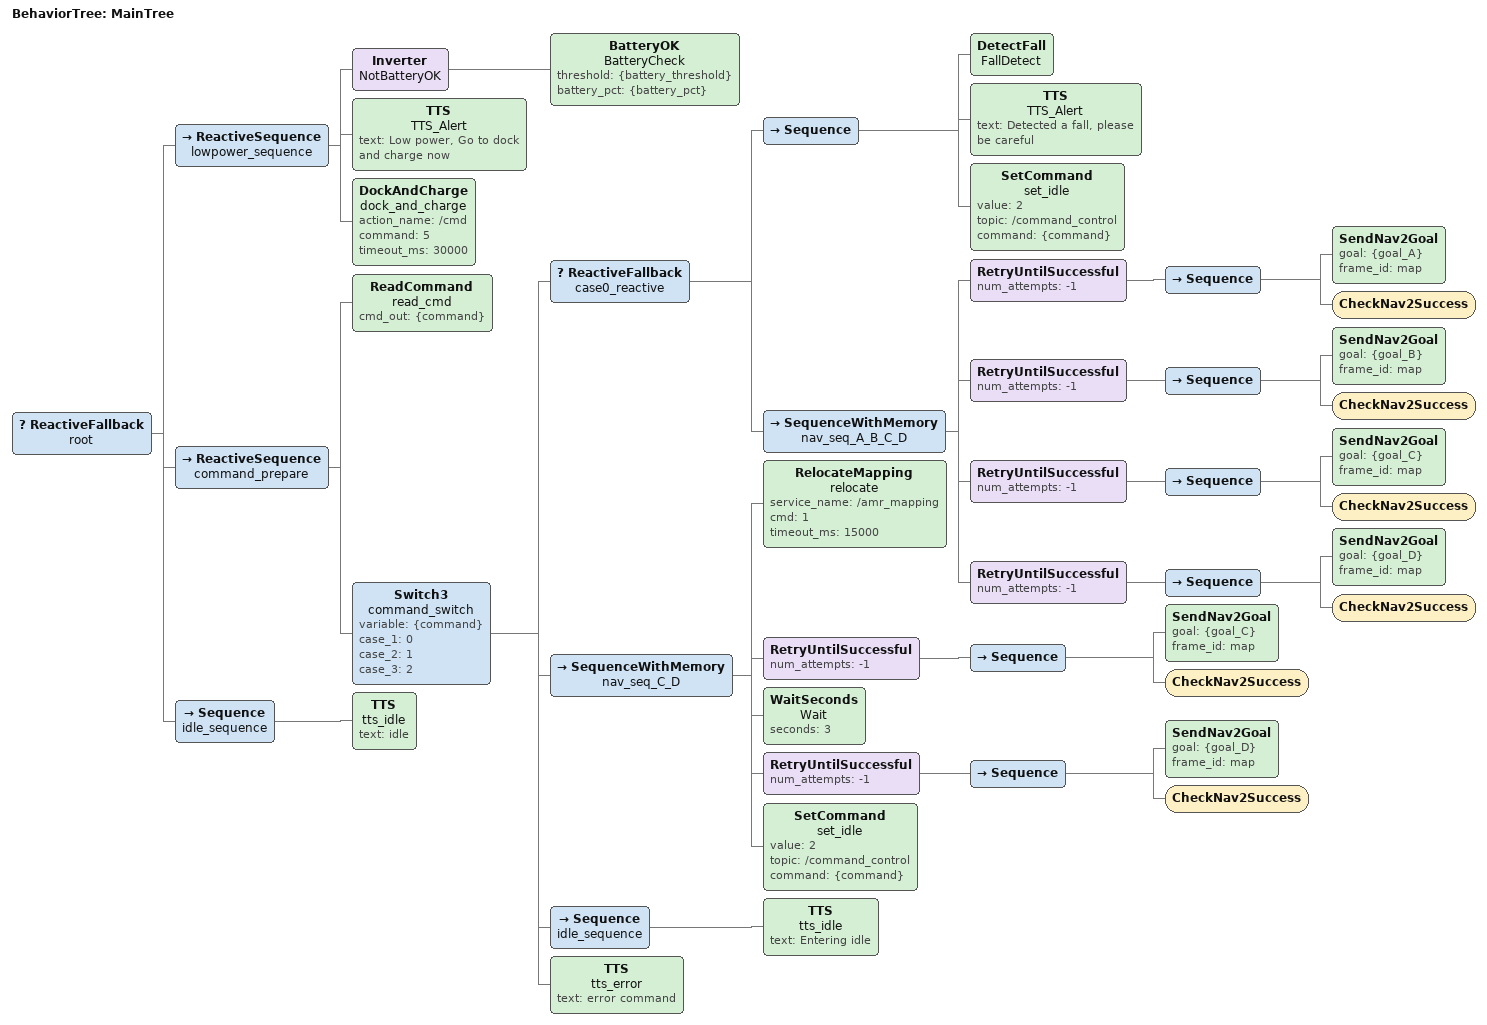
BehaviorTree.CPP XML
<?xml version="1.0" encoding="UTF-8"?>
<root BTCPP_format="4" main_tree_to_execute="MainTree">
  <BehaviorTree ID="MainTree">

    <!-- root: Reactive Selector -->
    <ReactiveFallback name="root">

      <!-- Branch 1: 低电优先 -->
      <ReactiveSequence name="lowpower_sequence">
        <!-- 条件：电量低 -> SUCCESS，否则 FAILURE -->
        <Inverter name="NotBatteryOK">
            <BatteryOK name="BatteryCheck"
                 threshold="{battery_threshold}" battery_pct="{battery_pct}"/>
        </Inverter>
        <TTS name="TTS_Alert" text="Low power, Go to dock and charge now"/>
        <!-- 动作：泊车充电（异步 RUNNING/成功/失败） -->
        <DockAndCharge name="dock_and_charge"
                 action_name="/cmd"
                 command="5"
                 timeout_ms="30000"/>
      </ReactiveSequence>

      <!-- Branch 2: 指令分发（先把 /command 写入黑板 {command}） -->
      <ReactiveSequence name="command_prepare">
        <!-- 将最新 /command 写到黑板 {command} （字符串形式） -->
        <ReadCommand name="read_cmd" cmd_out="{command}"/>
        <!-- Switch2: case_1=0, case_2=1, 最后一个子为 default -->
        <Switch3 name="command_switch" variable="{command}" case_1="0" case_2="1" case_3="2">

          <!-- case 0：ReactiveFallback（摔倒告警 OR 导航 ABCD） -->
          <ReactiveFallback name="case0_reactive">
            <Sequence>
              <DetectFall name="FallDetect"/>
              <TTS name="TTS_Alert" text="Detected a fall, please be careful"/>
              <SetCommand name="set_idle"
              value="2"
              topic="/command_control"
              command="{command}"/>
            </Sequence>
	    <SequenceWithMemory name="nav_seq_A_B_C_D">
              <RetryUntilSuccessful num_attempts="-1">
                <Sequence>
                <SendNav2Goal goal="{goal_A}" frame_id="map"/>
                <CheckNav2Success/>
                </Sequence>
              </RetryUntilSuccessful>
              <RetryUntilSuccessful num_attempts="-1">
                <Sequence>
                <SendNav2Goal goal="{goal_B}" frame_id="map"/>
                <CheckNav2Success/>
                </Sequence>
              </RetryUntilSuccessful>
              <RetryUntilSuccessful num_attempts="-1">
                <Sequence>
                <SendNav2Goal goal="{goal_C}" frame_id="map"/>
                <CheckNav2Success/>
                </Sequence>
              </RetryUntilSuccessful>
              <RetryUntilSuccessful num_attempts="-1">
                <Sequence>
                <SendNav2Goal goal="{goal_D}" frame_id="map"/>
                <CheckNav2Success/>
                </Sequence>
              </RetryUntilSuccessful>
            </SequenceWithMemory>
          </ReactiveFallback>

          <!-- case 1：SequenceWithMemory（导航 AB） -->
          <SequenceWithMemory name="nav_seq_C_D">
             <RelocateMapping name="relocate" service_name="/amr_mapping" cmd="1" timeout_ms="15000"/>
	     <RetryUntilSuccessful num_attempts="-1">
                <Sequence>
                <SendNav2Goal goal="{goal_C}" frame_id="map"/>
                <CheckNav2Success/>
                </Sequence>
	      </RetryUntilSuccessful>
              <WaitSeconds name="Wait" seconds="3"/>
              <RetryUntilSuccessful num_attempts="-1">
                <Sequence>
                <SendNav2Goal goal="{goal_D}" frame_id="map"/>
                <CheckNav2Success/>
                </Sequence>
              </RetryUntilSuccessful>
              <SetCommand name="set_idle"
              value="2"
              topic="/command_control"
              command="{command}"/>
         </SequenceWithMemory>

          <!-- case 2：idle 分支（示例为打印+保持成功返回） -->
          <Sequence name="idle_sequence">
            <TTS name="tts_idle" text="Entering idle"/>
          <!-- 如需空转等待，可加 RateController/Delay；或简单 SUCCESS 即可 -->
          </Sequence>

          <!-- default：错误命令 TTS -->
          <TTS name="tts_error" text="error command"/>
        </Switch3>
      </ReactiveSequence>

      <!-- Branch 3: 空闲态（最低优先级） -->
      <Sequence name="idle_sequence">
        <TTS name="tts_idle" text="idle"/>
      </Sequence>
    </ReactiveFallback>

   </BehaviorTree>
</root>
